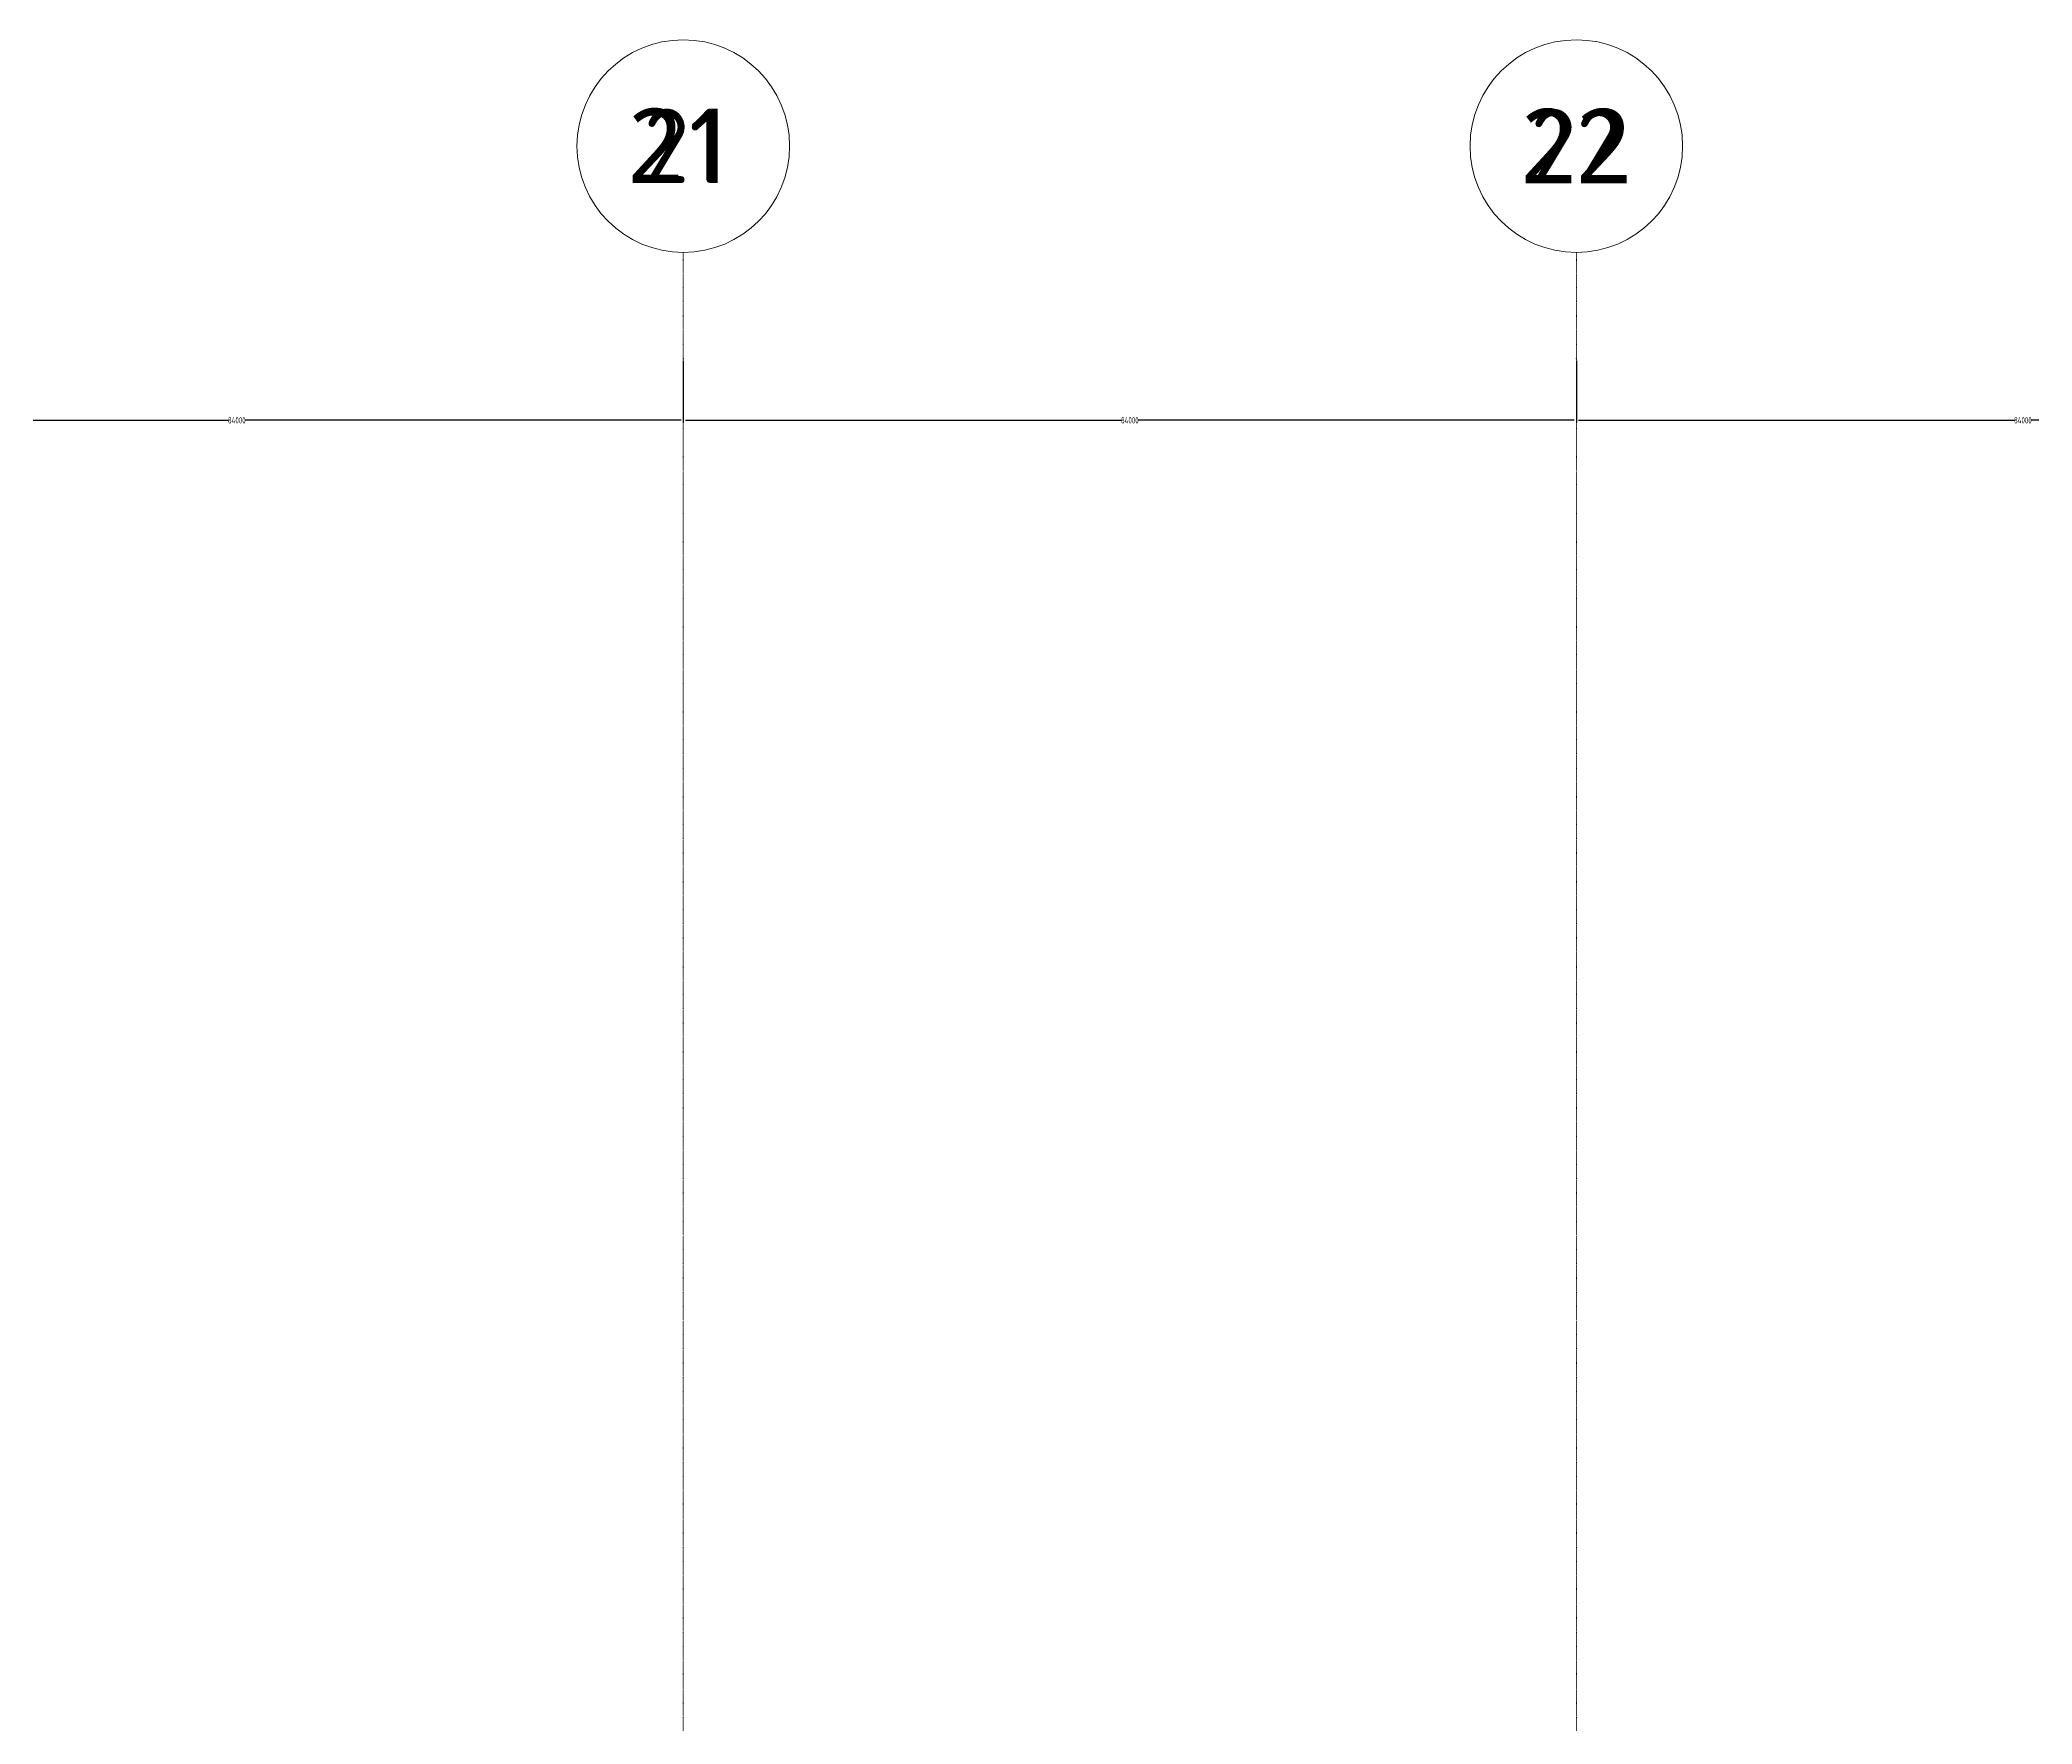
# Model space of a CAD drawing. Extents: x -76427 to 292734, y -42117 to 131250.
# Drawn here: x 170347 to 189087, y 115401 to 131250 of the extents above; entities that cross this region are included whole.
import ezdxf
from ezdxf.enums import TextEntityAlignment as Align

# ---------------------------------------------------------------- set-up
doc = ezdxf.new("R2010")
doc.units = 0
doc.header["$LTSCALE"] = 10
doc.linetypes.add('H12PL1$0$JJP_三點線', pattern=[0.9, 0.3, -0.15, 0, -0.15, 0, -0.15, 0, -0.15])
doc.linetypes.add('XFM7P10ICA$0$H12PL1$0$JJP_三點線', pattern=[0.9, 0.3, -0.15, 0, -0.15, 0, -0.15, 0, -0.15])
for name, color, linetype in [('H12PL1$0$A-DIM', 252, 'Continuous'), ('H12PL1$0$S-GRID', 252, 'Continuous'), ('XFM7P10ICA$0$H12PL1$0$A-DIM', 252, 'Continuous'), ('XFM7P10ICA$0$H12PL1$0$S-GRID', 252, 'Continuous')]:
    doc.layers.add(name, color=color, linetype=linetype)
doc.styles.add('H12PL1$0$dim-txt', font='isocp.shx', dxfattribs={"width": 0.7, "bigfont": 'chineset.shx'})
doc.styles.add('H12PL1$0$Standard', font='', dxfattribs={"width": 0.8})
doc.styles.add('XFM7P10ICA$0$H12PL1$0$dim-txt', font='isocp.shx', dxfattribs={"width": 0.7, "bigfont": 'chineset.shx'})
doc.styles.add('XFM7P10ICA$0$H12PL1$0$Standard', font='isocp.shx', dxfattribs={"bigfont": 'chineset.shx'})
doc.styles.get('H12PL1$0$Standard').set_extended_font_data('Microsoft JhengHei')
doc.dimstyles.new('H12PL1$0$ARCH-dim-200MM', dxfattribs={"dimscale": 200, "dimtxt": 0.3, "dimasz": 0.1, "dimexe": 0.1, "dimexo": 0.1, "dimgap": 0.05, "dimtad": 1, "dimdec": 0, "dimlfac": 10, "dimrnd": 0.5, "dimdsep": 46, "dimtxsty": 'H12PL1$0$dim-txt', "dimblk": 'H12PL1$0$_Dot', "dimcen": 2, "dimclrd": 256, "dimclre": 256, "dimclrt": 256, "dimadec": 0, "dimazin": 0, "dimtfac": 1, "dimtix": 1, "dimtmove": 2, "dimatfit": 3, "dimldrblk": 'H12PL1$0$_OBLIQUE', "dimfxl": 1, "dimtvp": 1, "dimtolj": 1, "dimarcsym": 0})
doc.dimstyles.new('XFM7P10ICA$0$H12PL1$0$ARCH-dim-200MM', dxfattribs={"dimscale": 200, "dimtxt": 0.3, "dimasz": 0.1, "dimexe": 0.1, "dimexo": 0.1, "dimgap": 0.05, "dimtad": 1, "dimdec": 0, "dimlfac": 10, "dimrnd": 0.5, "dimdsep": 46, "dimtxsty": 'XFM7P10ICA$0$H12PL1$0$dim-txt', "dimblk": 'XFM7P10ICA$0$H12PL1$0$_Dot', "dimcen": 2, "dimclrd": 256, "dimclre": 256, "dimclrt": 256, "dimadec": 0, "dimazin": 0, "dimtfac": 1, "dimtix": 1, "dimtmove": 2, "dimatfit": 3, "dimldrblk": 'XFM7P10ICA$0$H12PL1$0$_OBLIQUE', "dimfxl": 1, "dimtvp": 1, "dimtolj": 1, "dimarcsym": 0})

# ---------------------------------------------------------------- blocks, each defined once
blk = doc.blocks.new('*D337')
at = {"layer": 'DEFPOINTS', "color": 0, "linetype": 'Continuous', "transparency": 16777216}
for p in [(168000, 128250), (176400, 128250), (176400, 127670)]:
    blk.add_point(p, dxfattribs=at)
at = {"layer": 'XFM7P10ICA$0$H12PL1$0$A-DIM', "linetype": 'Continuous', "lineweight": -2, "transparency": 16777216}
for p, q in [((168000, 128230), (168000, 127650)), ((176400, 128230), (176400, 127650)), ((168020, 127670), (172121, 127670)), ((176380, 127670), (172279, 127670))]:
    blk.add_line(p, q, dxfattribs=at)
at = {"layer": 'XFM7P10ICA$0$H12PL1$0$A-DIM', "linetype": 'Continuous', "lineweight": 0, "transparency": 16777216, "insert": (172200, 127670), "char_height": 60, "attachment_point": 5, "style": 'XFM7P10ICA$0$H12PL1$0$dim-txt'}
blk.add_mtext('\\A1;84000', dxfattribs=at)
blk = doc.blocks.new('XFM7P10ICA$0$H12PL1$0$_Dot')
blk = doc.blocks.new('XFM7P10ICA$0$H12PL1$0$_OBLIQUE')
at = {"color": 0, "linetype": 'ByBlock', "lineweight": -2}
blk.add_line((-0.5, -0.5), (0.5, 0.5), dxfattribs=at)
blk = doc.blocks.new('*D338')
at = {"layer": 'DEFPOINTS', "color": 0, "linetype": 'Continuous', "transparency": 16777216}
for p in [(176400, 128250), (184800, 128250), (184800, 127670)]:
    blk.add_point(p, dxfattribs=at)
at = {"layer": 'XFM7P10ICA$0$H12PL1$0$A-DIM', "linetype": 'Continuous', "lineweight": -2, "transparency": 16777216}
for p, q in [((176400, 128230), (176400, 127650)), ((184800, 128230), (184800, 127650)), ((176420, 127670), (180521, 127670)), ((184780, 127670), (180679, 127670))]:
    blk.add_line(p, q, dxfattribs=at)
at = {"layer": 'XFM7P10ICA$0$H12PL1$0$A-DIM', "linetype": 'Continuous', "lineweight": 0, "transparency": 16777216, "insert": (180600, 127670), "char_height": 60, "attachment_point": 5, "style": 'XFM7P10ICA$0$H12PL1$0$dim-txt'}
blk.add_mtext('\\A1;84000', dxfattribs=at)
blk = doc.blocks.new('*D339')
at = {"layer": 'DEFPOINTS', "color": 0, "linetype": 'Continuous', "transparency": 16777216}
for p in [(184800, 128250), (193200, 128250), (193200, 127670)]:
    blk.add_point(p, dxfattribs=at)
at = {"layer": 'XFM7P10ICA$0$H12PL1$0$A-DIM', "linetype": 'Continuous', "lineweight": -2, "transparency": 16777216}
for p, q in [((184800, 128230), (184800, 127650)), ((193200, 128230), (193200, 127650)), ((184820, 127670), (188921, 127670)), ((193180, 127670), (189079, 127670))]:
    blk.add_line(p, q, dxfattribs=at)
at = {"layer": 'XFM7P10ICA$0$H12PL1$0$A-DIM', "linetype": 'Continuous', "lineweight": 0, "transparency": 16777216, "insert": (189000, 127670), "char_height": 60, "attachment_point": 5, "style": 'XFM7P10ICA$0$H12PL1$0$dim-txt'}
blk.add_mtext('\\A1;84000', dxfattribs=at)
blk = doc.blocks.new('*D466')
at = {"layer": 'DEFPOINTS', "color": 0, "linetype": 'Continuous', "transparency": 16777216}
for p in [(168000, 128250), (176400, 128250), (176400, 127670)]:
    blk.add_point(p, dxfattribs=at)
at = {"layer": 'H12PL1$0$A-DIM', "linetype": 'Continuous', "lineweight": -2, "transparency": 16777216}
for p, q in [((168000, 128230), (168000, 127650)), ((176400, 128230), (176400, 127650)), ((168020, 127670), (172121, 127670)), ((176380, 127670), (172279, 127670))]:
    blk.add_line(p, q, dxfattribs=at)
at = {"layer": 'H12PL1$0$A-DIM', "linetype": 'Continuous', "lineweight": 0, "transparency": 16777216, "insert": (172200, 127670), "char_height": 60, "attachment_point": 5, "style": 'H12PL1$0$dim-txt'}
blk.add_mtext('\\A1;84000', dxfattribs=at)
blk = doc.blocks.new('H12PL1$0$_Dot')
blk = doc.blocks.new('H12PL1$0$_OBLIQUE')
at = {"color": 0, "linetype": 'ByBlock', "lineweight": -2}
blk.add_line((-0.5, -0.5), (0.5, 0.5), dxfattribs=at)
blk = doc.blocks.new('*D467')
at = {"layer": 'DEFPOINTS', "color": 0, "linetype": 'Continuous', "transparency": 16777216}
for p in [(176400, 128250), (184800, 128250), (184800, 127670)]:
    blk.add_point(p, dxfattribs=at)
at = {"layer": 'H12PL1$0$A-DIM', "linetype": 'Continuous', "lineweight": -2, "transparency": 16777216}
for p, q in [((176400, 128230), (176400, 127650)), ((184800, 128230), (184800, 127650)), ((176420, 127670), (180521, 127670)), ((184780, 127670), (180679, 127670))]:
    blk.add_line(p, q, dxfattribs=at)
at = {"layer": 'H12PL1$0$A-DIM', "linetype": 'Continuous', "lineweight": 0, "transparency": 16777216, "insert": (180600, 127670), "char_height": 60, "attachment_point": 5, "style": 'H12PL1$0$dim-txt'}
blk.add_mtext('\\A1;84000', dxfattribs=at)
blk = doc.blocks.new('*D468')
at = {"layer": 'DEFPOINTS', "color": 0, "linetype": 'Continuous', "transparency": 16777216}
for p in [(184800, 128250), (193200, 128250), (193200, 127670)]:
    blk.add_point(p, dxfattribs=at)
at = {"layer": 'H12PL1$0$A-DIM', "linetype": 'Continuous', "lineweight": -2, "transparency": 16777216}
for p, q in [((184800, 128230), (184800, 127650)), ((193200, 128230), (193200, 127650)), ((184820, 127670), (188921, 127670)), ((193180, 127670), (189079, 127670))]:
    blk.add_line(p, q, dxfattribs=at)
at = {"layer": 'H12PL1$0$A-DIM', "linetype": 'Continuous', "lineweight": 0, "transparency": 16777216, "insert": (189000, 127670), "char_height": 60, "attachment_point": 5, "style": 'H12PL1$0$dim-txt'}
blk.add_mtext('\\A1;84000', dxfattribs=at)
blk = doc.blocks.new('XFM7P10ICA$0$H12PL1')
at = {"layer": 'XFM7P10ICA$0$H12PL1$0$S-GRID', "linetype": 'XFM7P10ICA$0$H12PL1$0$JJP_三點線', "lineweight": 0}
for p, q in [((176400, 128250), (176400, 129250)), ((184800, 128250), (184800, 129250)), ((176400, 128250), (176400, -28000)), ((184800, 128250), (184800, -28000))]:
    blk.add_line(p, q, dxfattribs=at)
at = {"layer": 'XFM7P10ICA$0$H12PL1$0$S-GRID', "lineweight": 0}
for centre in [(176400, 130250), (184800, 130250)]:
    blk.add_circle(centre, 1000, dxfattribs=at)
at = {"layer": 'XFM7P10ICA$0$H12PL1$0$S-GRID', "linetype": 'XFM7P10ICA$0$H12PL1$0$JJP_三點線', "lineweight": 0}
for p in [(176400, 128250), (176400, 128250), (184800, 128250), (184800, 128250)]:
    blk.add_point(p, dxfattribs=at)
at = {"layer": 'XFM7P10ICA$0$H12PL1$0$S-GRID', "style": 'XFM7P10ICA$0$H12PL1$0$Standard'}
for s, p in [('21', (176400, 130602.36)), ('22', (184800, 130600))]:
    blk.add_text(s, height=700, dxfattribs=at).set_placement(p, align=Align.TOP_CENTER)
at = {"layer": 'XFM7P10ICA$0$H12PL1$0$A-DIM', "linetype": 'Continuous', "lineweight": 0}
for base, p1, p2, picture, middle in [((176400, 127670), (168000, 128250), (176400, 128250), '*D337', (172200, 127670)), ((184800, 127670), (176400, 128250), (184800, 128250), '*D338', (180600, 127670)), ((193200, 127670), (184800, 128250), (193200, 128250), '*D339', (189000, 127670))]:
    dim = blk.add_linear_dim(base=base, p1=p1, p2=p2, dimstyle='XFM7P10ICA$0$H12PL1$0$ARCH-dim-200MM', dxfattribs=at)
    dim.commit()
    dim.dimension.update_dxf_attribs({"geometry": picture, "text_midpoint": middle, "dimtype": 128})
blk = doc.blocks.new('XFM7P10ICA')
blk.add_blockref('XFM7P10ICA$0$H12PL1', (0, 0))
blk = doc.blocks.new('H12PL1')
at = {"layer": 'H12PL1$0$S-GRID', "linetype": 'H12PL1$0$JJP_三點線', "lineweight": 0}
for p, q in [((176400, 128250), (176400, 129250)), ((184800, 128250), (184800, 129250)), ((176400, 128250), (176400, -28000)), ((184800, 128250), (184800, -28000))]:
    blk.add_line(p, q, dxfattribs=at)
at = {"layer": 'H12PL1$0$S-GRID', "lineweight": 0}
for centre in [(176400, 130250), (184800, 130250)]:
    blk.add_circle(centre, 1000, dxfattribs=at)
at = {"layer": 'H12PL1$0$S-GRID', "linetype": 'H12PL1$0$JJP_三點線', "lineweight": 0}
for p in [(176400, 128250), (176400, 128250), (184800, 128250), (184800, 128250)]:
    blk.add_point(p, dxfattribs=at)
at = {"layer": 'H12PL1$0$S-GRID', "style": 'H12PL1$0$Standard'}
for s, p in [('21', (176400, 130602.36)), ('22', (184800, 130600))]:
    blk.add_text(s, height=700, dxfattribs=at).set_placement(p, align=Align.TOP_CENTER)
at = {"layer": 'H12PL1$0$A-DIM', "linetype": 'Continuous', "lineweight": 0}
for base, p1, p2, picture, middle in [((176400, 127670), (168000, 128250), (176400, 128250), '*D466', (172200, 127670)), ((184800, 127670), (176400, 128250), (184800, 128250), '*D467', (180600, 127670)), ((193200, 127670), (184800, 128250), (193200, 128250), '*D468', (189000, 127670))]:
    dim = blk.add_linear_dim(base=base, p1=p1, p2=p2, dimstyle='H12PL1$0$ARCH-dim-200MM', dxfattribs=at)
    dim.commit()
    dim.dimension.update_dxf_attribs({"geometry": picture, "text_midpoint": middle, "dimtype": 128})

msp = doc.modelspace()

# ---------------------------------------------------------------- block references
msp.add_blockref('XFM7P10ICA', (0, 0))

# ---------------------------------------------------------------- next in the draw order: block references
msp.add_blockref('H12PL1', (0, 0))

doc.saveas('drawing.dxf')
